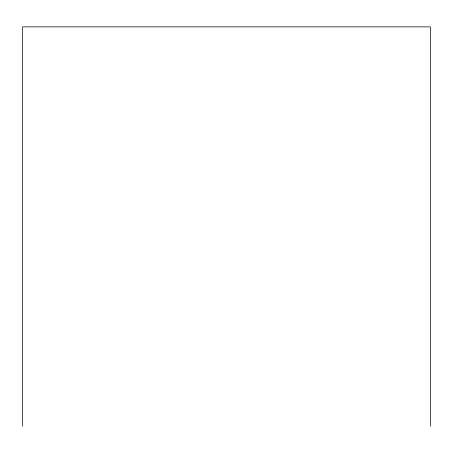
<?xml version="1.0" encoding="UTF-8"?>
<svg xmlns="http://www.w3.org/2000/svg" width="453" height="453" viewBox="0 0 453 453"><rect width="100%" height="100%" fill="white"/><g stroke="black" fill="none" stroke-linecap="round" stroke-linejoin="round"><path stroke-width="0.68" d="M430.35 426.137L430.35 26.863L22.65 26.863L22.65 426.137"/></g></svg>
